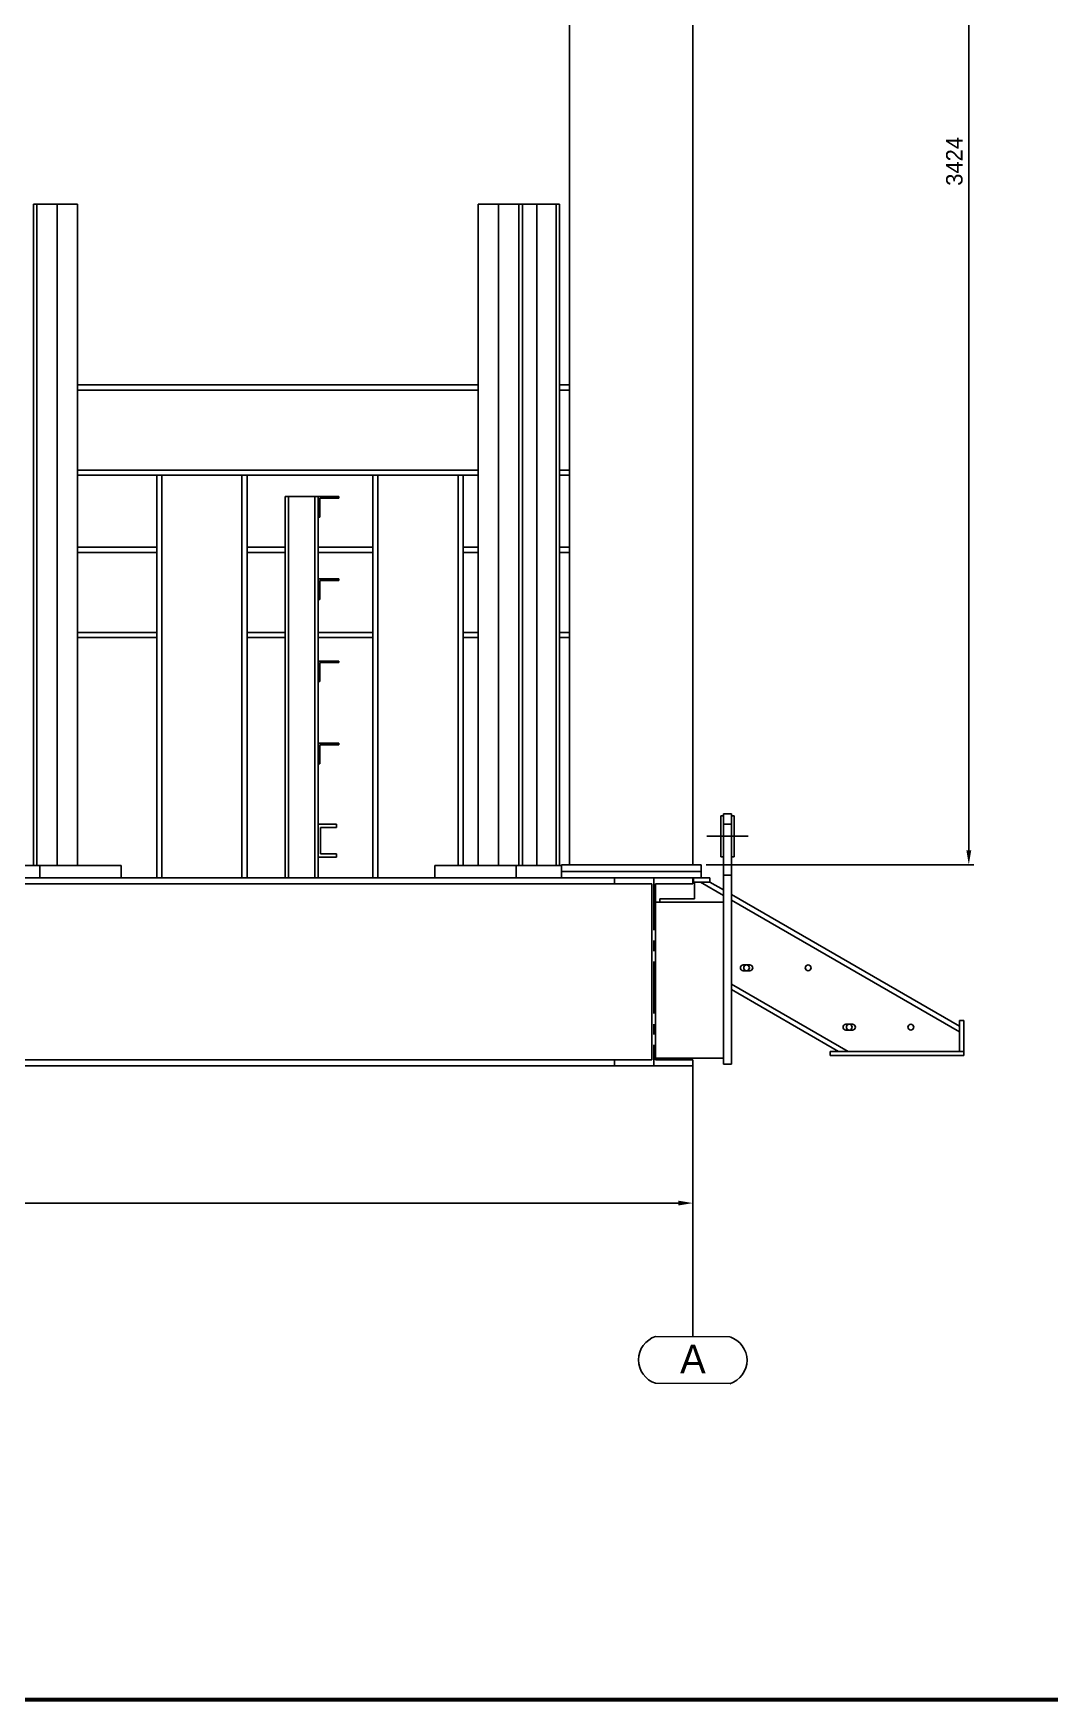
# Model space of a CAD drawing. Header units: millimetres. Extents: x 0 to 16187, y -20471 to 6290.
# Drawn here: x 4792.1 to 5039.4, y 5095 to 5501 of the extents above; entities that cross this region are included whole.
import ezdxf
from ezdxf.enums import TextEntityAlignment as Align

# ---------------------------------------------------------------- set-up
doc = ezdxf.new("R2010")
doc.units = ezdxf.units.MM
doc.header["$PDSIZE"] = -1
doc.linetypes.add('CENTERX2', pattern=[20.32, 12.7, -2.54, 2.54, -2.54])
doc.layers.add('BORDER1', color=3, linetype='Continuous')
doc.layers.add('BORDER2', color=7, linetype='Continuous')
doc.styles.add('ROMANC', font='ROMANC', dxfattribs={"height": 5})
doc.styles.add('ROMANS', font='ROMANS.shx', dxfattribs={"width": 0.8})
doc.styles.add('ROMANT', font='ROMANT', dxfattribs={"height": 4})
doc.dimstyles.new('AM_ISO', dxfattribs={"dimtxt": 3.5, "dimasz": 3.5, "dimexe": 1, "dimexo": 1, "dimgap": 1.5, "dimtad": 1, "dimdsep": 46, "dimtxsty": 'Standard', "dimcen": 0, "dimclrd": 1, "dimclre": 1, "dimclrt": 1, "dimadec": 0, "dimazin": 2, "dimtp": 0.1, "dimtm": 0.1, "dimtfac": 0.71, "dimtdec": 3, "dimtmove": 0, "dimatfit": 3, "dimfxl": 1, "dimlwd": -1, "dimlwe": -1, "dimarcsym": 1})

# ---------------------------------------------------------------- blocks, each defined once
blk = doc.blocks.new('A$7E9318A25A27D')
at = {"color": 1}
blk.add_line((13.2, 77.36), (13.2, 11.43), dxfattribs=at)
at = {"color": 1, "ltscale": 0.2}
blk.add_line((4.15, 11.48), (22.25, 11.39), dxfattribs=at)
at = {"color": 1, "linetype": 'Continuous', "lineweight": 25}
blk.add_line((4.14, 0.09), (22.29, 0.01), dxfattribs=at)
at = {"color": 1, "ltscale": 0.2}
for centre, radius, start, end in [((5.98, 5.79), 5.98, 107.869, 252.0246), ((20.4, 5.69), 5.99, 287.9651, 71.9697)]:
    blk.add_arc(centre, radius, start, end, dxfattribs=at)
at = {"color": 1, "linetype": 'Continuous', "lineweight": 25}
blk.add_text('A', height=7, rotation=359.9537, dxfattribs=at).set_placement((10.1, 2.5))
blk = doc.blocks.new('*D3470')
at = {"color": 1, "linetype": 'ByBlock'}
for p, q in [((4321.19, 5248.49), (4321.19, 5215.07)), ((4952.59, 5248.49), (4952.59, 5215.07)), ((4324.69, 5216.32), (4949.09, 5216.32))]:
    blk.add_line(p, q, dxfattribs=at)
at = {"color": 1}
for points in [[(4324.69, 5216.9), (4324.69, 5215.74), (4321.19, 5216.32)], [(4949.09, 5215.74), (4949.09, 5216.9), (4952.59, 5216.32)]]:
    blk.add_solid(points, dxfattribs=at)
at = {"layer": 'Defpoints', "color": 0}
for p in [(4321.19, 5249.74), (4952.59, 5249.74), (4952.59, 5216.32)]:
    blk.add_point(p, dxfattribs=at)
at = {"color": 1, "insert": (4636.89, 5219.82), "char_height": 4, "attachment_point": 5}
blk.add_mtext('6314', dxfattribs=at)
blk = doc.blocks.new('*D3673')
at = {"color": 1, "linetype": 'ByBlock'}
for p, q in [((4955.84, 5641.04), (5021.02, 5641.04)), ((5019.77, 5302.14), (5019.77, 5637.54)), ((4955.84, 5298.64), (5021.02, 5298.64))]:
    blk.add_line(p, q, dxfattribs=at)
at = {"color": 1}
for points in [[(5020.36, 5637.54), (5019.19, 5637.54), (5019.77, 5641.04)], [(5019.19, 5302.14), (5020.36, 5302.14), (5019.77, 5298.64)]]:
    blk.add_solid(points, dxfattribs=at)
at = {"layer": 'Defpoints', "color": 0}
for p in [(4954.59, 5641.04), (5019.77, 5641.04), (4954.59, 5298.64)]:
    blk.add_point(p, dxfattribs=at)
at = {"color": 1, "insert": (5016.27, 5469.84), "char_height": 4, "attachment_point": 5, "rotation": 90}
blk.add_mtext('3424', dxfattribs=at)
blk = doc.blocks.new('*U609')
at = {"layer": 'BORDER1', "color": 154, "true_color": 0x1859a9, "const_width": 1}
blk.add_lwpolyline([(1.81, 811), (1144, 811), (1144, 0), (0, 0), (0, 811)], close=True, dxfattribs=at)
at = {"layer": 'BORDER2', "flags": 8}
for tag, height, style, p in [('REV-A', 3.24, 'ROMANS', (986.93, 140.25)), ('RE-A', 8.06, 'ROMANT', (1084.63, 7.17))]:
    blk.add_attdef(tag, text='', height=height, dxfattribs=dict(at, style=style)).set_placement(p, align=Align.CENTER)
at = {"layer": 'BORDER2', "style": 'ROMANS', "width": 3.830216}
blk.add_attdef('DATE-A', text='', height=3.24, dxfattribs=at).set_placement((995.51, 140.25), (1008.51, 140.25), align=Align.FIT)
at = {"layer": 'BORDER2'}
for tag, height, style, p in [('DRN-A', 3.24, 'ROMANS', (1018.38, 140.25)), ('CHD-A', 3.24, 'ROMANS', (1032.35, 140.25)), ('APD-A', 3.24, 'ROMANS', (1046.64, 140.25)), ('CONS_CONT_VEND', 4.2, 'ROMANC', (1061.39, 72.83))]:
    blk.add_attdef(tag, text='', height=height, dxfattribs=dict(at, style=style)).set_placement(p, align=Align.CENTER)
at = {"layer": 'BORDER2', "style": 'ROMANS', "width": 0.8}
for tag, p, height in [('1:X', (997.23, 122.55), 3.5), ('LOC', (1042.74, 122.55), 3.5), ('PROJ_NO', (1118.64, 122.55), 3.5), ('CONS_DRG_NO', (1011, 63), 3)]:
    blk.add_attdef(tag, p, '', height=height, dxfattribs=at)
at = {"layer": 'BORDER2', "lineweight": 30, "width": 0.8, "flags": 104}
blk.add_attdef('COMMENTS-A', text='', height=2.2, dxfattribs=at).set_placement((1055.21, 142.07), align=Align.MIDDLE_LEFT)
at = {"layer": 'BORDER2', "style": 'ROMANS', "width": 0.8}
for tag, p in [('PROJECT_TITLE_1', (1061.07, 55.35)), ('PROJECT_TITLE_2', (1061.07, 49.3))]:
    blk.add_attdef(tag, text='', height=3.5, dxfattribs=at).set_placement(p, align=Align.MIDDLE)
at = {"layer": 'BORDER2', "style": 'ROMANT', "width": 0.8}
for tag, p in [('DRG_TITLE_1', (1061.07, 36.31)), ('DRG_TITLE_2', (1061.07, 28.31)), ('DRG_TITLE_3', (1061.07, 20.31))]:
    blk.add_attdef(tag, text='', height=5, dxfattribs=at).set_placement(p, align=Align.CENTER)
at = {"layer": 'BORDER2', "style": 'ROMANT'}
for tag, p in [('AR', (995, 7.17)), ('PA', (1011.74, 7.17)), ('DC', (1028.45, 7.17)), ('TS', (1120.84, 7.17))]:
    blk.add_attdef(tag, p, '', height=8.06, dxfattribs=at)
for tag, p in [('SRNO', (1074.7, 7.17)), ('SH', (1115.8, 7.18))]:
    blk.add_attdef(tag, text='', height=8.06, dxfattribs=at).set_placement(p, align=Align.RIGHT)
at = {"layer": 'BORDER2', "style": 'ROMANS', "flags": 2}
blk.add_attdef('TB_VERSION', text='', height=2, dxfattribs=at).set_placement((1, -1), align=Align.TOP_LEFT)

msp = doc.modelspace()

# ---------------------------------------------------------------- linework, layer by layer
at = {"color": 7, "linetype": 'Continuous', "lineweight": 25}
for p, q in [((4922.59168, 5298.64012), (4922.59168, 5641.04012)), ((4952.59168, 5298.64012), (4952.59168, 5641.04012)), ((4792.06818, 5459.44012), (4792.06818, 5298.44012)), ((4792.06818, 5459.44012), (4792.91671, 5459.44012)), ((4792.91671, 5459.44012), (4792.91671, 5298.44012)), ((4792.91671, 5459.44012), (4797.86645, 5459.44012)), ((4797.86645, 5459.44012), (4797.86645, 5298.44012)), ((4797.86645, 5459.44012), (4802.8162, 5459.44012)), ((4802.8162, 5459.44012), (4802.8162, 5298.44012)), ((4900.36716, 5459.44012), (4900.36716, 5298.44012)), ((4900.36716, 5459.44012), (4905.31691, 5459.44012)), ((4905.31691, 5459.44012), (4905.31691, 5298.44012)), ((4905.31691, 5459.44012), (4910.26665, 5459.44012)), ((4910.26665, 5459.44012), (4910.26665, 5298.44012)), ((4910.26665, 5459.44012), (4911.11518, 5459.44012)), ((4911.11518, 5459.44012), (4911.11518, 5298.44012)), ((4911.11518, 5459.44012), (4914.61536, 5459.44012)), ((4914.61536, 5459.44012), (4914.61536, 5298.44012)), ((4914.61536, 5459.44012), (4919.31762, 5459.44012)), ((4919.31762, 5459.44012), (4919.31762, 5298.44012)), ((4919.31762, 5459.44012), (4920.16615, 5459.44012)), ((4920.16615, 5459.44012), (4920.16615, 5298.44012)), ((4802.8162, 5415.44012), (4900.36716, 5415.44012)), ((4802.8162, 5414.19012), (4900.36716, 5414.19012)), ((4920.16615, 5415.44012), (4922.59168, 5415.44012)), ((4920.16615, 5414.19012), (4922.59168, 5414.19012)), ((4802.8162, 5394.69012), (4900.36716, 5394.69012)), ((4802.8162, 5393.44012), (4900.36716, 5393.44012)), ((4822.09168, 5295.44012), (4822.09168, 5393.44012)), ((4823.34168, 5393.44012), (4822.09168, 5393.44012)), ((4823.34168, 5295.44012), (4823.34168, 5393.44012)), ((4842.84168, 5295.44012), (4842.84168, 5393.44012)), ((4844.09168, 5393.44012), (4842.84168, 5393.44012)), ((4844.09168, 5295.44012), (4844.09168, 5393.44012)), ((4874.69168, 5295.44012), (4874.69168, 5393.44012)), ((4875.94168, 5393.44012), (4874.69168, 5393.44012)), ((4875.94168, 5295.44012), (4875.94168, 5393.44012)), ((4895.44168, 5298.44012), (4895.44168, 5393.44012)), ((4896.69168, 5393.44012), (4895.44168, 5393.44012)), ((4896.69168, 5298.44012), (4896.69168, 5393.44012)), ((4920.16615, 5394.69012), (4922.59168, 5394.69012)), ((4920.16615, 5393.44012), (4922.59168, 5393.44012)), ((4853.39168, 5388.24012), (4853.39168, 5295.44012)), ((4853.39168, 5388.24012), (4854.19168, 5388.24012)), ((4854.19168, 5388.24012), (4854.19168, 5295.44012)), ((4854.19168, 5388.24012), (4860.59168, 5388.24012)), ((4860.59168, 5388.24012), (4860.59168, 5295.44012)), ((4860.59168, 5388.24012), (4861.39168, 5388.24012)), ((4861.39168, 5383.24012), (4861.39168, 5388.24012)), ((4861.39168, 5388.24012), (4866.39168, 5388.24012)), ((4861.39168, 5388.24012), (4861.39168, 5328.24012)), ((4866.39168, 5387.84012), (4861.79168, 5387.84012)), ((4861.79168, 5387.84012), (4861.79168, 5383.24012)), ((4866.39168, 5388.24012), (4866.39168, 5387.84012)), ((4861.79168, 5383.24012), (4861.39168, 5383.24012)), ((4802.8162, 5375.94012), (4822.09168, 5375.94012)), ((4822.09168, 5374.69012), (4822.09168, 5375.94012)), ((4844.09168, 5374.69012), (4844.09168, 5375.94012)), ((4844.09168, 5375.94012), (4853.39168, 5375.94012)), ((4861.39168, 5375.94012), (4874.69168, 5375.94012)), ((4874.69168, 5374.69012), (4874.69168, 5375.94012)), ((4896.69168, 5374.69012), (4896.69168, 5375.94012)), ((4896.69168, 5375.94012), (4900.36716, 5375.94012)), ((4920.16615, 5375.94012), (4922.59168, 5375.94012)), ((4802.8162, 5374.69012), (4822.09168, 5374.69012)), ((4844.09168, 5374.69012), (4853.39168, 5374.69012)), ((4861.39168, 5374.69012), (4874.69168, 5374.69012)), ((4896.69168, 5374.69012), (4900.36716, 5374.69012)), ((4920.16615, 5374.69012), (4922.59168, 5374.69012)), ((4861.39168, 5368.24012), (4866.39168, 5368.24012)), ((4861.39168, 5363.24012), (4861.39168, 5368.24012)), ((4861.79168, 5367.84012), (4861.79168, 5363.24012)), ((4866.39168, 5367.84012), (4861.79168, 5367.84012)), ((4866.39168, 5368.24012), (4866.39168, 5367.84012)), ((4861.79168, 5363.24012), (4861.39168, 5363.24012)), ((4802.8162, 5355.19012), (4822.09168, 5355.19012)), ((4822.09168, 5353.94012), (4822.09168, 5355.19012)), ((4844.09168, 5355.19012), (4853.39168, 5355.19012)), ((4844.09168, 5353.94012), (4844.09168, 5355.19012)), ((4861.39168, 5355.19012), (4874.69168, 5355.19012)), ((4874.69168, 5353.94012), (4874.69168, 5355.19012)), ((4896.69168, 5353.94012), (4896.69168, 5355.19012)), ((4896.69168, 5355.19012), (4900.36716, 5355.19012)), ((4920.16615, 5355.19012), (4922.59168, 5355.19012)), ((4802.8162, 5353.94012), (4822.09168, 5353.94012)), ((4844.09168, 5353.94012), (4853.39168, 5353.94012)), ((4861.39168, 5353.94012), (4874.69168, 5353.94012)), ((4896.69168, 5353.94012), (4900.36716, 5353.94012)), ((4920.16615, 5353.94012), (4922.59168, 5353.94012)), ((4861.39168, 5343.24012), (4861.39168, 5348.24012)), ((4861.39168, 5348.24012), (4866.39168, 5348.24012)), ((4866.39168, 5347.84012), (4861.79168, 5347.84012)), ((4861.79168, 5347.84012), (4861.79168, 5343.24012)), ((4866.39168, 5348.24012), (4866.39168, 5347.84012)), ((4861.79168, 5343.24012), (4861.39168, 5343.24012)), ((4861.39168, 5328.24012), (4861.39168, 5323.24012)), ((4866.39168, 5328.24012), (4861.39168, 5328.24012)), ((4861.79168, 5323.24012), (4861.79168, 5327.84012)), ((4861.79168, 5327.84012), (4866.39168, 5327.84012)), ((4866.39168, 5327.84012), (4866.39168, 5328.24012)), ((4861.39168, 5323.24012), (4861.79168, 5323.24012)), ((4861.39168, 5323.24012), (4861.39168, 5308.54012)), ((4960.02168, 5310.59012), (4959.42168, 5310.59012)), ((4959.42168, 5305.59012), (4959.42168, 5310.59012)), ((4962.02168, 5311.09012), (4960.02168, 5311.09012)), ((4960.02168, 5308.52572), (4960.02168, 5311.09012)), ((4962.02168, 5308.52572), (4962.02168, 5311.09012)), ((4962.62168, 5310.59012), (4962.02168, 5310.59012)), ((4962.62168, 5305.59012), (4962.62168, 5310.59012)), ((4865.89168, 5308.54012), (4861.39168, 5308.54012)), ((4861.39168, 5308.54012), (4861.39168, 5300.54012)), ((4861.99168, 5307.74012), (4865.89168, 5307.74012)), ((4861.99168, 5301.34012), (4861.99168, 5307.74012)), ((4865.89168, 5307.74012), (4865.89168, 5308.54012)), ((4960.02168, 5308.52572), (4962.02168, 5308.52572)), ((4960.02168, 5296.09012), (4960.02168, 5308.52572)), ((4962.02168, 5296.09012), (4962.02168, 5308.52572)), ((4959.42168, 5300.59012), (4959.42168, 5305.59012)), ((4962.62168, 5300.59012), (4962.62168, 5305.59012)), ((4772.41061, 5298.44012), (4793.62381, 5298.44012)), ((4793.62381, 5295.44012), (4793.62381, 5298.44012)), ((4793.62381, 5298.44012), (4813.4228, 5298.44012)), ((4813.4228, 5295.44012), (4813.4228, 5298.44012)), ((4861.39168, 5300.54012), (4865.89168, 5300.54012)), ((4861.39168, 5300.54012), (4861.39168, 5295.44012)), ((4865.89168, 5301.34012), (4861.99168, 5301.34012)), ((4865.89168, 5300.54012), (4865.89168, 5301.34012)), ((4889.76056, 5295.44012), (4889.76056, 5298.44012)), ((4889.76056, 5298.44012), (4909.55955, 5298.44012)), ((4909.55955, 5295.44012), (4909.55955, 5298.44012)), ((4909.55955, 5298.44012), (4920.59168, 5298.44012)), ((4920.59168, 5297.04012), (4920.59168, 5298.64012)), ((4954.59168, 5298.64012), (4920.59168, 5298.64012)), ((4954.59168, 5297.04012), (4954.59168, 5298.64012)), ((4959.42168, 5300.59012), (4960.02168, 5300.59012)), ((4962.02168, 5300.59012), (4962.62168, 5300.59012)), ((4920.59168, 5295.44012), (4736.59168, 5295.44012)), ((4954.59168, 5297.04012), (4920.59168, 5297.04012)), ((4920.59168, 5295.44012), (4920.59168, 5297.04012)), ((4954.59168, 5295.44012), (4920.59168, 5295.44012)), ((4933.55168, 5293.99012), (4933.55168, 5295.44012)), ((4952.59168, 5293.99012), (4952.59168, 5295.44012)), ((4952.7267, 5294.44012), (4952.7267, 5295.44012)), ((4952.7267, 5294.44012), (4956.7267, 5294.44012)), ((4953.02168, 5290.34012), (4953.02168, 5294.44012)), ((4954.4267, 5294.44012), (4960.02168, 5291.20986)), ((4954.59168, 5295.44012), (4954.59168, 5297.04012)), ((4954.59168, 5295.44012), (4956.7267, 5295.44012)), ((4956.7267, 5294.44012), (4956.7267, 5295.44012)), ((4956.7267, 5294.44012), (4960.02168, 5292.53776)), ((4960.02168, 5296.09012), (4962.02168, 5296.09012)), ((4960.02168, 5250.09012), (4960.02168, 5296.09012)), ((4962.02168, 5250.09012), (4962.02168, 5296.09012)), ((4933.55168, 5293.99012), (4361.39168, 5293.99012)), ((4942.62168, 5293.99012), (4933.55168, 5293.99012)), ((4942.62168, 5251.19012), (4942.62168, 5293.99012)), ((4943.52168, 5293.99012), (4952.59168, 5293.99012)), ((4943.52168, 5251.19012), (4943.52168, 5293.99012)), ((4944.52168, 5289.59012), (4944.52168, 5290.34012)), ((4944.52168, 5290.34012), (4953.02168, 5290.34012)), ((4962.02168, 5291.38306), (5017.52168, 5259.34012)), ((4960.02168, 5289.59012), (4943.52168, 5289.59012)), ((4962.02168, 5290.05515), (5017.52168, 5258.01221)), ((4966.46809, 5274.27388), (4964.86809, 5274.27388)), ((4964.86809, 5272.87388), (4966.46809, 5272.87388)), ((4962.02168, 5269.61696), (4990.38719, 5253.24012)), ((4962.02168, 5268.28905), (4988.08719, 5253.24012)), ((4991.46809, 5259.84012), (4989.86809, 5259.84012)), ((4989.86809, 5258.44012), (4991.46809, 5258.44012)), ((5017.52168, 5260.74012), (5017.52168, 5253.24012)), ((5017.52168, 5260.74012), (5018.52168, 5260.74012)), ((5018.52168, 5260.74012), (5018.52168, 5253.24012)), ((4933.55168, 5251.19012), (4361.39168, 5251.19012)), ((4933.55168, 5249.74012), (4361.89168, 5249.74012)), ((4933.55168, 5249.74012), (4933.55168, 5251.19012)), ((4933.55168, 5251.19012), (4942.62168, 5251.19012)), ((4943.07168, 5249.74012), (4933.55168, 5249.74012)), ((4943.07168, 5249.74012), (4952.59168, 5249.74012)), ((4943.52168, 5251.59012), (4960.02168, 5251.59012)), ((4952.59168, 5251.19012), (4943.52168, 5251.19012)), ((4952.59168, 5249.74012), (4952.59168, 5251.19012)), ((4960.02168, 5250.09012), (4962.02168, 5250.09012)), ((5018.52168, 5253.24012), (4986.02168, 5253.24012)), ((4986.02168, 5253.24012), (4986.02168, 5252.24012)), ((5018.52168, 5252.24012), (4986.02168, 5252.24012)), ((5017.52168, 5253.24012), (5018.52168, 5253.24012)), ((5018.52168, 5253.24012), (5018.52168, 5252.24012))]:
    msp.add_line(p, q, dxfattribs=at)
at = {"color": 3, "linetype": 'CENTERX2'}
for p, q in [((4956.01868, 5305.59012), (4966.02468, 5305.59012)), ((4943.07168, 5295.44012), (4943.07168, 5249.74012))]:
    msp.add_line(p, q, dxfattribs=at)
at = {"color": 7, "linetype": 'Continuous', "lineweight": 25}
for centre in [(4965.66809, 5273.57388), (4980.66809, 5273.57388), (4990.66809, 5259.14012), (5005.66809, 5259.14012)]:
    msp.add_circle(centre, 0.7, dxfattribs=at)
for centre, start, end in [((4964.86809, 5273.57388), 90, 270), ((4966.46809, 5273.57388), 270, 90), ((4989.86809, 5259.14012), 90, 270), ((4991.46809, 5259.14012), 270, 90)]:
    msp.add_arc(centre, 0.7, start, end, dxfattribs=at)

# ---------------------------------------------------------------- block references
msp.add_blockref('A$7E9318A25A27D', (4939.39018, 5172.37714))
at = {"layer": 'BORDER1'}
msp.add_blockref('*U609', (4127.45492, 5095.49056), dxfattribs=at)

# ---------------------------------------------------------------- dimensions: what is measured, and where the dimension line sits
dim = msp.add_linear_dim(base=(5019.77398, 5641.04012), p1=(4954.59168, 5298.64012), p2=(4954.59168, 5641.04012), angle=90, dimstyle='AM_ISO', override={"dimtxt": 4, "dimexe": 1.25, "dimexo": 1.25, "dimlfac": 10})
dim.commit()
dim.dimension.update_dxf_attribs({"geometry": '*D3673', "text_midpoint": (5016.27398, 5469.84012)})
dim = msp.add_linear_dim(base=(4952.59168, 5216.32133), p1=(4321.19168, 5249.74012), p2=(4952.59168, 5249.74012), dimstyle='AM_ISO', override={"dimtxt": 4, "dimexe": 1.25, "dimexo": 1.25, "dimlfac": 10})
dim.commit()
dim.dimension.update_dxf_attribs({"geometry": '*D3470', "text_midpoint": (4636.89168, 5219.82133)})

doc.saveas('drawing.dxf')
